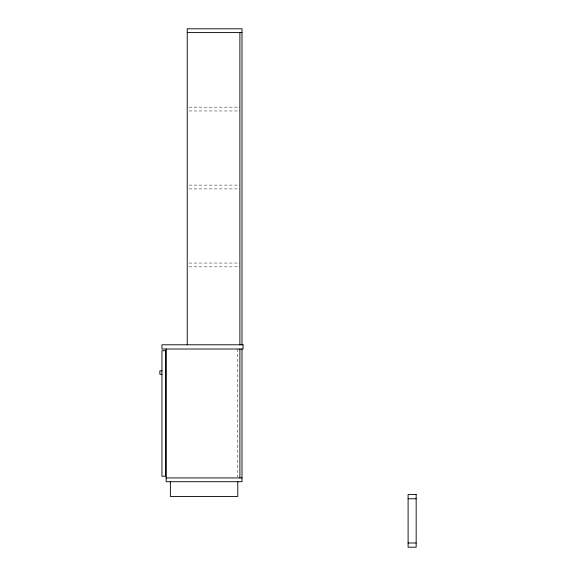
<?xml version="1.0" encoding="UTF-8"?>
<svg xmlns="http://www.w3.org/2000/svg" width="576" height="576" viewBox="0 0 576 576"><rect width="100%" height="100%" fill="white"/><g stroke="black" fill="none" stroke-linecap="round" stroke-linejoin="round"><path stroke-width="0.43" stroke-dasharray="2.88 2.16" d="M189.014 107.165L239.89 107.165M189.014 110.959L239.89 110.959M189.014 185.112L239.89 185.112M189.014 188.899L239.89 188.899M189.014 263.052L239.89 263.052M189.014 266.846L239.89 266.846M237.787 349.006L237.787 477.029"/><path stroke-width="0.86" d="M187.229 32.594L241.999 32.594M161.95 370.915L159.84 370.915L159.84 374.285L161.95 374.285M166.162 477.929L241.999 477.929M408.103 498.751L416.16 498.751M408.103 542.988L416.16 542.988M241.999 344.786L241.999 28.8L187.229 28.8L187.229 344.786M241.999 349.006L241.999 481.716L166.162 481.716L166.162 349.006M239.89 32.594L239.89 344.786M239.89 349.006L239.89 477.929M237.787 481.716L237.787 496.462L170.374 496.462L170.374 481.716M243.05 344.786L161.95 344.786L161.95 349.006L243.05 349.006L243.05 344.786M165.737 350.69L161.95 350.69L161.95 476.244L165.737 476.244L165.737 350.69M416.16 494.532L408.103 494.532L408.103 547.2L416.16 547.2L416.16 494.532"/></g></svg>
